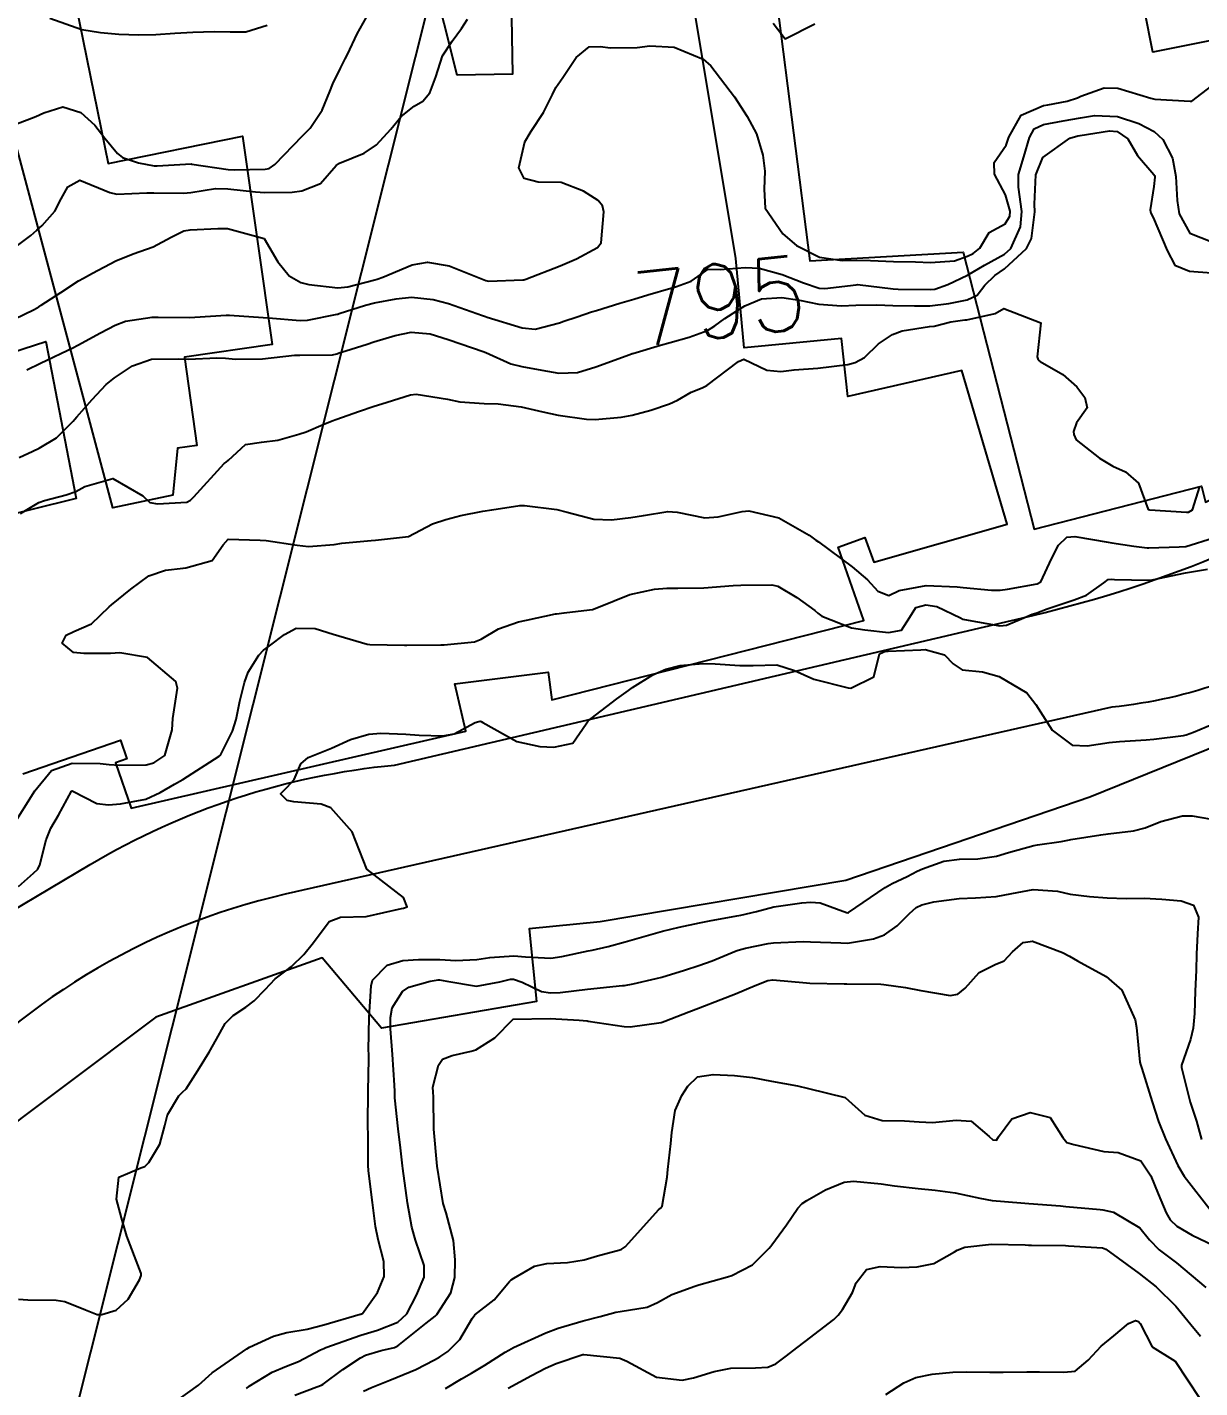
# Model space of a CAD drawing. Header units: metres. Extents: x 318500 to 325275, y 7408834 to 7428799.
# Drawn here: x 321147.3 to 321210.7, y 7424576.1 to 7424649.7 of the extents above; entities that cross this region are included whole.
import ezdxf
from ezdxf.enums import TextEntityAlignment as Align

# ---------------------------------------------------------------- set-up
doc = ezdxf.new("R2010")
doc.units = ezdxf.units.M
doc.header["$MEASUREMENT"] = 0
doc.linetypes.add('CONTINUO', pattern=[0])
for name, color, linetype in [('Cotas', 45, 'Continuous'), ('Curvas de Nivel 1m', 11, 'Continuous'), ('Curvas de Nivel 5m', 15, 'Continuous'), ('Edificações', 30, 'Continuous'), ('TEXTO', 45, 'Continuous'), ('Vias Primárias', 230, 'Continuous')]:
    doc.layers.add(name, color=color, linetype=linetype)
doc.styles.add('Style-STANDARD', font='STANDARD.shx')

msp = doc.modelspace()

# ---------------------------------------------------------------- linework, layer by layer
at = {"layer": 'Curvas de Nivel 1m', "flags": 128}
for points, elevation in [([(321146.727, 7424644.415), (321147.805, 7424644.825), (321148.229, 7424645.022), (321149.267, 7424645.352), (321150.23, 7424645.041), (321150.991, 7424644.358), (321151.531, 7424643.668), (321152.205, 7424642.827), (321152.475, 7424642.61), (321153.343, 7424642.329), (321154.198, 7424642.17), (321154.353, 7424642.162), (321156.2, 7424642.264), (321156.229, 7424642.26), (321158.195, 7424641.96), (321158.513, 7424641.94), (321160.196, 7424641.986), (321160.409, 7424642.024), (321160.704, 7424642.232), (321162.216, 7424643.792), (321162.623, 7424644.204), (321163.264, 7424645.165), (321163.68, 7424646.189), (321163.853, 7424646.589), (321164.269, 7424647.441), (321164.514, 7424647.94), (321164.63, 7424648.176), (321165.168, 7424649.295), (321165.655, 7424650.166)], 792), ([(321146.742, 7424637.806), (321147.522, 7424638.406), (321147.86, 7424638.687), (321148.148, 7424638.946), (321148.833, 7424639.717), (321149.176, 7424640.385), (321149.528, 7424641.032), (321150.185, 7424641.393), (321151.794, 7424640.727), (321152.174, 7424640.635), (321153.801, 7424640.699), (321154.176, 7424640.712), (321155.785, 7424640.687), (321156.177, 7424640.729), (321157.512, 7424640.938), (321158.18, 7424640.918), (321159.671, 7424640.752), (321160.177, 7424640.718), (321161.654, 7424640.742), (321162.179, 7424640.818), (321163.176, 7424641.204), (321164.024, 7424642.183), (321164.201, 7424642.308), (321165.531, 7424642.843), (321166.211, 7424643.308), (321166.977, 7424644.149), (321167.537, 7424644.834), (321168.239, 7424645.395), (321168.702, 7424645.664), (321169.094, 7424646.117), (321169.409, 7424646.966), (321169.779, 7424648.108), (321170.288, 7424648.9), (321170.803, 7424649.587), (321171.123, 7424650.092)], 793), ([(321148.549, 7424650.144), (321150.287, 7424649.536), (321151.295, 7424649.365), (321152.289, 7424649.288), (321153.372, 7424649.246), (321154.289, 7424649.268), (321155.314, 7424649.329), (321156.291, 7424649.386), (321157.436, 7424649.418), (321158.291, 7424649.401), (321159.137, 7424649.406), (321160.295, 7424649.768)], 791), ([(321187.626, 7424649.877), (321188.292, 7424649.024), (321189.878, 7424649.846)], 793), ([(321146.624, 7424633.873), (321147.702, 7424634.404), (321147.954, 7424634.54), (321148.093, 7424634.627), (321149.16, 7424635.328), (321150.114, 7424635.95), (321150.382, 7424636.1), (321150.864, 7424636.359), (321152.127, 7424637.035), (321153.053, 7424637.409), (321154.135, 7424637.788), (321155.118, 7424638.305), (321155.796, 7424638.644), (321156.146, 7424638.698), (321157.632, 7424638.783), (321158.148, 7424638.78), (321160.14, 7424638.24), (321160.882, 7424636.983), (321161.492, 7424636.219), (321162.115, 7424635.858), (321162.557, 7424635.76), (321164.111, 7424635.575), (321164.66, 7424635.626), (321166.118, 7424636.005), (321166.24, 7424636.037), (321166.545, 7424636.154), (321168.127, 7424636.808), (321168.963, 7424636.952), (321170.127, 7424636.766), (321171.844, 7424636.083), (321172.118, 7424635.967), (321172.259, 7424635.936), (321174.119, 7424636), (321174.163, 7424636.006), (321174.269, 7424636.048), (321176.127, 7424636.754), (321177.01, 7424637.132), (321178.138, 7424637.76), (321178.343, 7424637.997), (321178.481, 7424639.68), (321178.412, 7424639.996), (321178.174, 7424640.295), (321177.394, 7424640.796), (321176.189, 7424641.259), (321174.937, 7424641.291), (321174.191, 7424641.48), (321173.887, 7424642.055), (321174.214, 7424643.464), (321174.554, 7424644.045), (321175.225, 7424645.045), (321175.719, 7424646.028), (321175.891, 7424646.39), (321176.264, 7424646.933), (321176.71, 7424647.579), (321176.996, 7424648.013), (321177.692, 7424648.599), (321178.286, 7424648.618), (321178.84, 7424648.546), (321180.286, 7424648.566), (321180.976, 7424648.648), (321182.286, 7424648.575), (321183.845, 7424647.924), (321184.275, 7424647.563), (321185.544, 7424645.901), (321186.234, 7424644.833), (321186.737, 7424643.885), (321187.069, 7424642.742), (321187.19, 7424641.875), (321187.157, 7424640.904), (321187.208, 7424639.874), (321188.15, 7424638.494), (321188.894, 7424637.852), (321190.134, 7424637.227), (321191.364, 7424637.053), (321192.133, 7424637.064), (321192.892, 7424637.043), (321194.132, 7424636.996), (321195.33, 7424636.97), (321196.132, 7424636.944), (321197.424, 7424637.032), (321198.135, 7424637.278), (321198.436, 7424637.428), (321198.809, 7424637.723), (321199.313, 7424638.558), (321200.16, 7424639.028), (321200.429, 7424639.443), (321200.444, 7424639.706), (321200.183, 7424640.602), (321199.6, 7424641.716), (321199.579, 7424642.343), (321200.216, 7424643.286), (321200.368, 7424643.708), (321201.029, 7424644.907), (321202.246, 7424645.421), (321202.469, 7424645.454), (321203.527, 7424645.661), (321204.069, 7424645.837), (321204.254, 7424645.923), (321205.526, 7424646.372), (321206.261, 7424646.361), (321208.03, 7424645.826), (321208.253, 7424645.776), (321210.17, 7424645.653), (321210.251, 7424645.666), (321211.336, 7424646.488)], 794), ([(321146.909, 7424626.411), (321147.637, 7424626.752), (321147.988, 7424626.915), (321148.918, 7424627.464), (321149.825, 7424628.373), (321149.907, 7424628.476), (321150.013, 7424628.6), (321150.841, 7424629.545), (321151.592, 7424630.347), (321152.044, 7424630.705), (321153.031, 7424631.349), (321154.054, 7424631.724), (321155.496, 7424631.74), (321156.054, 7424631.722), (321157.571, 7424631.783), (321158.055, 7424631.767), (321158.589, 7424631.72), (321160.055, 7424631.742), (321161.768, 7424631.925), (321162.057, 7424631.942), (321163.826, 7424631.952), (321164.058, 7424632.009), (321164.18, 7424632.057), (321164.542, 7424632.175), (321165.704, 7424632.525), (321166.067, 7424632.647), (321167.219, 7424632.997), (321168.076, 7424633.176), (321169.105, 7424633.084), (321170.07, 7424632.777), (321172.03, 7424632.11), (321172.06, 7424632.099), (321172.106, 7424632.079), (321173.466, 7424631.471), (321174.053, 7424631.323), (321175.144, 7424631.126), (321176.049, 7424630.953), (321177.066, 7424630.994), (321178.053, 7424631.295), (321179.887, 7424631.973), (321180.016, 7424632.015), (321180.061, 7424632.03), (321181.55, 7424632.466), (321182.07, 7424632.612), (321183.102, 7424632.903), (321184.08, 7424633.268), (321184.484, 7424633.514), (321185.023, 7424633.906), (321185.666, 7424634.327), (321186.101, 7424634.6), (321187.007, 7424634.975), (321188.108, 7424635.044), (321189.058, 7424634.899), (321190.103, 7424634.694), (321191.324, 7424634.6), (321192.102, 7424634.64), (321193.242, 7424634.66), (321194.103, 7424634.624), (321195.279, 7424634.596), (321196.103, 7424634.606), (321197.131, 7424634.718), (321198.108, 7424634.929), (321198.662, 7424635.174), (321199.072, 7424635.72), (321199.607, 7424636.233), (321200.129, 7424636.6), (321201.314, 7424637.692), (321201.597, 7424638.239), (321201.767, 7424639.686), (321201.761, 7424640.101), (321201.825, 7424641.686), (321202.209, 7424642.62), (321203.654, 7424643.658), (321204.087, 7424643.787), (321204.222, 7424643.812), (321205.81, 7424644.05), (321206.226, 7424644.012), (321206.802, 7424643.621), (321207.326, 7424642.728), (321208.201, 7424641.693), (321208.238, 7424641.637), (321208.246, 7424641.599), (321208.248, 7424641.55), (321208.192, 7424641.045), (321207.994, 7424639.781), (321208.043, 7424639.602), (321208.167, 7424639.37), (321208.914, 7424637.588), (321209.342, 7424636.792), (321210.129, 7424636.479), (321211.308, 7424636.378)], 796), ([(321146.975, 7424623.379), (321147.954, 7424623.979), (321148.265, 7424624.086), (321149.441, 7424624.378), (321149.962, 7424624.562), (321150.442, 7424624.84), (321151.969, 7424625.27), (321153.575, 7424624.324), (321153.955, 7424623.974), (321154.368, 7424623.9), (321155.956, 7424623.995), (321156.153, 7424624.091), (321156.338, 7424624.284), (321157.978, 7424626.082), (321158.078, 7424626.16), (321158.204, 7424626.258), (321159.134, 7424627.108), (321159.995, 7424627.229), (321160.883, 7424627.34), (321162.002, 7424627.656), (321162.411, 7424627.797), (321163.332, 7424628.19), (321163.805, 7424628.391), (321164.014, 7424628.46), (321165.285, 7424628.903), (321166.025, 7424629.164), (321166.789, 7424629.388), (321168.035, 7424629.787), (321168.343, 7424629.818), (321170.032, 7424629.547), (321170.704, 7424629.419), (321172.029, 7424629.32), (321172.786, 7424629.311), (321174.026, 7424629.134), (321175.184, 7424628.871), (321176.02, 7424628.687), (321177.543, 7424628.479), (321178.017, 7424628.465), (321179.424, 7424628.574), (321180.021, 7424628.688), (321181.02, 7424628.96), (321182.03, 7424629.299), (321182.463, 7424629.506), (321183.201, 7424629.928), (321183.796, 7424630.169), (321184.044, 7424630.299), (321185.754, 7424631.592), (321186.058, 7424631.718), (321187.297, 7424631.116), (321188.052, 7424631.048), (321188.763, 7424631.143), (321190.054, 7424631.239), (321191.668, 7424631.428), (321192.057, 7424631.534), (321192.564, 7424631.802), (321193.325, 7424632.538), (321194.079, 7424633.042), (321194.613, 7424633.251), (321196.086, 7424633.481), (321196.334, 7424633.508), (321197.233, 7424633.743), (321197.988, 7424633.836), (321198.092, 7424633.839), (321199.62, 7424634.192), (321200.101, 7424634.454), (321202.09, 7424633.68), (321201.906, 7424631.839), (321201.957, 7424631.682), (321202.002, 7424631.623), (321202.059, 7424631.583), (321203.284, 7424630.893), (321204.046, 7424630.224), (321204.472, 7424629.646), (321204.595, 7424629.081), (321204.019, 7424628.281), (321203.857, 7424627.808), (321203.881, 7424627.652), (321204.006, 7424627.353), (321205.259, 7424626.37), (321205.985, 7424625.937), (321206.675, 7424625.62), (321207.381, 7424625.016), (321207.903, 7424623.601), (321207.96, 7424623.581), (321207.98, 7424623.579), (321209.958, 7424623.445), (321210.072, 7424623.455), (321210.285, 7424623.567), (321210.692, 7424624.843)], 797), ([(321146.509, 7424606.408), (321147.74, 7424608.39), (321148.649, 7424609.489), (321149.763, 7424609.881), (321151.285, 7424609.87), (321151.762, 7424609.82), (321152.321, 7424609.775), (321153.762, 7424609.792), (321154.179, 7424609.899), (321154.778, 7424610.305), (321155.174, 7424611.682), (321155.208, 7424612.299), (321155.457, 7424613.936), (321155.361, 7424614.297), (321153.839, 7424615.598), (321152.337, 7424615.84), (321151.842, 7424615.815), (321150.389, 7424615.814), (321149.842, 7424615.87), (321149.217, 7424616.379), (321149.438, 7424616.795), (321149.859, 7424616.993), (321150.814, 7424617.408), (321151.769, 7424618.342), (321151.881, 7424618.45), (321152.939, 7424619.28), (321153.897, 7424620.001), (321154.798, 7424620.307), (321155.764, 7424620.43), (321155.902, 7424620.444), (321157.331, 7424620.846), (321157.921, 7424621.679), (321158.198, 7424621.985), (321159.925, 7424621.94), (321160.25, 7424621.91), (321161.922, 7424621.672), (321162.527, 7424621.595), (321163.923, 7424621.708), (321164.326, 7424621.774), (321165.926, 7424621.911), (321166.155, 7424621.928), (321167.93, 7424622.13), (321169.239, 7424622.813), (321169.944, 7424623.056), (321170.77, 7424623.269), (321171.951, 7424623.503), (321172.444, 7424623.581), (321173.956, 7424623.808), (321174.198, 7424623.804), (321175.954, 7424623.588), (321176.514, 7424623.452), (321177.946, 7424623.079), (321178.903, 7424623.029), (321179.948, 7424623.162), (321180.637, 7424623.273), (321181.953, 7424623.483), (321182.443, 7424623.444), (321183.948, 7424623.143), (321184.668, 7424623.19), (321185.954, 7424623.491), (321186.316, 7424623.523), (321187.949, 7424623.141), (321189.577, 7424622.202), (321189.932, 7424621.941), (321190.078, 7424621.838), (321191.91, 7424620.5), (321192.73, 7424619.798), (321193.294, 7424619.189), (321193.892, 7424618.941), (321194.451, 7424619.217), (321195.897, 7424619.482), (321197.571, 7424619.409), (321197.896, 7424619.379), (321199.426, 7424619.237), (321199.895, 7424619.234), (321200.302, 7424619.29), (321201.899, 7424619.574), (321202.097, 7424619.677), (321202.667, 7424620.921), (321203.044, 7424621.663), (321203.496, 7424622.097), (321203.937, 7424622.127), (321205.742, 7424621.822), (321205.932, 7424621.788), (321207.121, 7424621.612), (321207.845, 7424621.517), (321207.929, 7424621.513), (321209.576, 7424621.575), (321209.911, 7424621.59), (321209.93, 7424621.592), (321211.427, 7424622.065)], 798), ([(321146.856, 7424603.218), (321147.683, 7424603.937), (321147.915, 7424604.159), (321148.023, 7424604.387), (321148.355, 7424605.739), (321148.616, 7424606.381), (321149.022, 7424607.082), (321149.723, 7424608.37), (321149.756, 7424608.385), (321149.801, 7424608.369), (321151.095, 7424607.711), (321151.733, 7424607.632), (321152.382, 7424607.685), (321153.736, 7424607.937), (321154.513, 7424608.308), (321155.292, 7424608.751), (321155.751, 7424609.005), (321157.701, 7424610.261), (321157.771, 7424610.318), (321158.423, 7424611.621), (321158.617, 7424612.252), (321158.826, 7424613.234), (321159.079, 7424614.247), (321159.277, 7424614.797), (321159.842, 7424615.717), (321160.098, 7424615.984), (321160.416, 7424616.232), (321161.235, 7424616.844), (321161.865, 7424617.179), (321162.891, 7424617.168), (321163.86, 7424616.865), (321165.701, 7424616.313), (321165.852, 7424616.291), (321167.716, 7424616.268), (321167.852, 7424616.269), (321169.681, 7424616.274), (321169.853, 7424616.28), (321171.493, 7424616.446), (321171.858, 7424616.589), (321172.789, 7424617.143), (321173.872, 7424617.521), (321174.308, 7424617.609), (321175.879, 7424617.953), (321175.937, 7424617.962), (321176.347, 7424618.015), (321177.71, 7424618.173), (321177.882, 7424618.196), (321178.202, 7424618.314), (321179.89, 7424619), (321181.225, 7424619.282), (321181.894, 7424619.337), (321182.48, 7424619.348), (321183.894, 7424619.355), (321185.482, 7424619.482), (321185.896, 7424619.509), (321187.562, 7424619.531), (321187.896, 7424619.446), (321188.906, 7424618.834), (321189.883, 7424618.139), (321190.041, 7424617.997), (321190.273, 7424617.834), (321191.871, 7424617.192), (321192.582, 7424617.087), (321193.868, 7424616.951), (321194.569, 7424617.074), (321195.017, 7424617.769), (321195.345, 7424618.305), (321195.887, 7424618.444), (321196.479, 7424618.344), (321197.755, 7424617.732), (321197.879, 7424617.667), (321197.966, 7424617.641), (321199.874, 7424617.312), (321200.237, 7424617.334), (321201.052, 7424617.688), (321201.632, 7424617.933), (321201.883, 7424618.018), (321202.437, 7424618.223), (321203.891, 7424618.712), (321204.563, 7424618.973), (321205.502, 7424619.634), (321205.731, 7424619.804), (321205.903, 7424619.823), (321206.084, 7424619.808), (321207.912, 7424619.778), (321208.117, 7424619.801), (321209.916, 7424620.17), (321211.106, 7424620.37)], 799), ([(321155.306, 7424575.347), (321156.581, 7424576.271), (321157.33, 7424576.934), (321159.195, 7424578.232), (321159.351, 7424578.32), (321160.646, 7424578.928), (321161.359, 7424579.114), (321162.467, 7424579.3), (321163.364, 7424579.535), (321165.321, 7424580.102), (321165.37, 7424580.115), (321165.395, 7424580.125), (321165.45, 7424580.149), (321166.256, 7424581.272), (321166.616, 7424582.138), (321166.595, 7424582.956), (321166.296, 7424584.141), (321166.15, 7424584.855), (321165.988, 7424586.152), (321165.779, 7424587.852), (321165.76, 7424588.156), (321165.754, 7424589.909), (321165.738, 7424590.157), (321165.729, 7424590.373), (321165.76, 7424592.157), (321165.798, 7424593.915), (321165.789, 7424594.157), (321165.781, 7424594.376), (321165.805, 7424596.157), (321165.909, 7424597.852), (321165.998, 7424598.154), (321166.788, 7424598.977), (321167.626, 7424599.223), (321168.469, 7424599.276), (321169.628, 7424599.269), (321170.497, 7424599.221), (321171.628, 7424599.27), (321172.319, 7424599.38), (321173.631, 7424599.479), (321174.246, 7424599.426), (321175.63, 7424599.351), (321176.211, 7424599.434), (321177.636, 7424599.738), (321177.852, 7424599.782), (321178.712, 7424599.984), (321179.643, 7424600.235), (321180.021, 7424600.342), (321181.649, 7424600.805), (321182.553, 7424601.029), (321183.66, 7424601.259), (321184.2, 7424601.374), (321185.666, 7424601.639), (321185.88, 7424601.674), (321186.729, 7424601.874), (321187.673, 7424602.113), (321189.18, 7424602.34), (321189.675, 7424602.376), (321190.175, 7424602.333), (321191.588, 7424601.811), (321191.67, 7424601.797), (321191.701, 7424601.81), (321193.684, 7424603.171), (321194.071, 7424603.391), (321194.879, 7424603.768), (321195.416, 7424604.041), (321195.696, 7424604.174), (321196.848, 7424604.597), (321197.705, 7424604.705), (321198.7, 7424604.721), (321199.707, 7424604.862), (321200.355, 7424605.049), (321201.716, 7424605.435), (321201.921, 7424605.473), (321203.192, 7424605.658), (321203.637, 7424605.735), (321203.722, 7424605.753), (321205.336, 7424606.015), (321205.727, 7424606.067), (321207.11, 7424606.225), (321207.732, 7424606.399), (321208.587, 7424606.737), (321209.742, 7424607.034), (321210.272, 7424607.035), (321211.739, 7424606.793)], 801), ([(321159.178, 7424576.093), (321159.32, 7424576.211), (321160.573, 7424576.975), (321161.336, 7424577.299), (321161.983, 7424577.558), (321163.182, 7424578.183), (321163.351, 7424578.255), (321163.473, 7424578.3), (321165.358, 7424578.969), (321166.262, 7424579.24), (321167.365, 7424579.674), (321167.841, 7424580.123), (321168.369, 7424581.131), (321168.784, 7424582.109), (321168.786, 7424582.733), (321168.318, 7424584.117), (321168.121, 7424584.804), (321167.874, 7424586.124), (321167.629, 7424587.977), (321167.611, 7424588.128), (321167.494, 7424589.097), (321167.374, 7424590.132), (321167.199, 7424591.807), (321167.189, 7424592.135), (321167.182, 7424592.489), (321167.063, 7424594.137), (321166.968, 7424595.533), (321166.958, 7424596.139), (321167.057, 7424596.669), (321167.601, 7424597.549), (321167.946, 7424597.783), (321169.109, 7424598.108), (321169.537, 7424598.175), (321169.611, 7424598.174), (321170, 7424598.096), (321171.608, 7424597.832), (321172.865, 7424598.061), (321173.445, 7424598.22), (321173.613, 7424598.219), (321174.067, 7424598.043), (321175.125, 7424597.547), (321175.604, 7424597.466), (321176.13, 7424597.489), (321177.607, 7424597.669), (321179.5, 7424597.863), (321179.609, 7424597.87), (321180.08, 7424597.963), (321181.31, 7424598.249), (321181.616, 7424598.33), (321182.843, 7424598.707), (321183.625, 7424598.95), (321184.332, 7424599.207), (321185.638, 7424599.75), (321185.741, 7424599.785), (321186.138, 7424599.883), (321187.36, 7424600.149), (321187.645, 7424600.184), (321189.248, 7424600.242), (321189.646, 7424600.238), (321191.293, 7424600.168), (321191.645, 7424600.166), (321193.047, 7424600.391), (321193.653, 7424600.617), (321194.342, 7424601.091), (321194.992, 7424601.767), (321195.353, 7424602.084), (321195.675, 7424602.228), (321196.323, 7424602.397), (321197.678, 7424602.564), (321198.563, 7424602.601), (321199.68, 7424602.688), (321200.524, 7424602.849), (321201.684, 7424603.065), (321202.988, 7424602.965), (321203.682, 7424602.811), (321204.726, 7424602.68), (321205.68, 7424602.617), (321206.709, 7424602.58), (321207.68, 7424602.584), (321208.635, 7424602.542), (321209.679, 7424602.448), (321210.337, 7424602.22), (321210.622, 7424601.556), (321210.559, 7424600.654), (321210.511, 7424599.557), (321210.483, 7424598.702), (321210.435, 7424597.558), (321210.401, 7424596.361), (321210.329, 7424595.559), (321210.19, 7424594.952), (321209.701, 7424593.568), (321209.689, 7424593.437), (321210.161, 7424591.561), (321210.511, 7424590.547), (321210.783, 7424589.551)], 802), ([(321161.79, 7424575.725), (321162.975, 7424576.185), (321163.228, 7424576.275), (321163.322, 7424576.328), (321164.387, 7424577.111), (321165.344, 7424577.758), (321165.605, 7424577.889), (321166.453, 7424578.139), (321167.173, 7424578.311), (321167.353, 7424578.399), (321168.888, 7424579.63), (321169.369, 7424579.999), (321169.42, 7424580.049), (321169.461, 7424580.099), (321170.218, 7424581.261), (321170.446, 7424582.09), (321170.452, 7424583.052), (321170.363, 7424584.091), (321169.962, 7424585.577), (321169.812, 7424586.096), (321169.48, 7424588.1), (321169.307, 7424590.103), (321169.276, 7424591.853), (321169.26, 7424592.104), (321169.254, 7424592.384), (321169.552, 7424593.568), (321169.768, 7424593.887), (321170.3, 7424594.093), (321171.323, 7424594.322), (321171.565, 7424594.399), (321172.605, 7424595.034), (321173.59, 7424596.05), (321175.591, 7424596.088), (321177.146, 7424596.004), (321177.589, 7424595.957), (321177.64, 7424595.949), (321179.585, 7424595.647), (321179.913, 7424595.637), (321181.589, 7424595.869), (321181.645, 7424595.884), (321181.779, 7424595.938), (321183.07, 7424596.45), (321183.597, 7424596.649), (321184.808, 7424597.107), (321185.605, 7424597.42), (321186.668, 7424597.874), (321187.339, 7424598.14), (321187.615, 7424598.176), (321189.444, 7424598.01), (321189.612, 7424598.001), (321191.47, 7424597.954), (321191.612, 7424597.953), (321193.46, 7424597.935), (321193.612, 7424597.928), (321194.777, 7424597.768), (321195.608, 7424597.609), (321197.193, 7424597.323), (321197.607, 7424597.397), (321198.002, 7424597.724), (321198.765, 7424598.571), (321199.629, 7424598.999), (321200.119, 7424599.209), (321200.567, 7424599.691), (321201.133, 7424600.2), (321201.649, 7424600.272), (321203.268, 7424599.656), (321203.637, 7424599.449), (321204.079, 7424599.197), (321205.621, 7424598.359), (321206.478, 7424597.611), (321207.186, 7424596.012), (321207.267, 7424595.603), (321207.439, 7424593.724), (321207.478, 7424593.601), (321207.557, 7424593.384), (321208.117, 7424591.591), (321208.459, 7424590.526), (321208.826, 7424589.58), (321209.489, 7424588.146), (321209.848, 7424587.564), (321211.306, 7424585.689)], 803), ([(321165.508, 7424575.957), (321165.944, 7424576.144), (321166.923, 7424576.537), (321167.329, 7424576.699), (321168.323, 7424577.127), (321169.343, 7424577.646), (321169.63, 7424577.813), (321170.065, 7424578.093), (321170.702, 7424578.741), (321171.368, 7424579.879), (321171.526, 7424580.078), (321172.562, 7424580.883), (321173.397, 7424581.88), (321173.484, 7424581.964), (321173.621, 7424582.047), (321174.733, 7424582.708), (321175.412, 7424582.852), (321176.52, 7424582.902), (321177.416, 7424583.055), (321178.144, 7424583.264), (321179.425, 7424583.613), (321179.639, 7424583.755), (321179.837, 7424583.964), (321181.448, 7424585.75), (321181.552, 7424585.836), (321181.642, 7424585.938), (321181.902, 7424587.507), (321181.945, 7424587.935), (321182.106, 7424589.329), (321182.155, 7424589.934), (321182.34, 7424591.113), (321182.703, 7424591.928), (321183.027, 7424592.436), (321183.545, 7424592.932), (321184.388, 7424593.066), (321185.547, 7424593.002), (321186.526, 7424592.895), (321187.543, 7424592.701), (321188.942, 7424592.443), (321189.537, 7424592.309), (321191.53, 7424591.81), (321192.585, 7424590.859), (321193.518, 7424590.578), (321194.73, 7424590.556), (321195.517, 7424590.502), (321196.236, 7424590.468), (321197.519, 7424590.59), (321198.335, 7424590.535), (321199.306, 7424589.703), (321199.507, 7424589.532), (321199.693, 7424589.512), (321199.803, 7424589.697), (321200.536, 7424590.673), (321201.523, 7424591.015), (321202.596, 7424590.739), (321203.282, 7424589.653), (321203.506, 7424589.382), (321203.876, 7424589.273), (321205.499, 7424588.909), (321206.273, 7424588.838), (321207.492, 7424588.387), (321208.031, 7424587.592), (321208.439, 7424586.612), (321208.863, 7424585.579), (321209.081, 7424585.21), (321209.443, 7424584.873), (321210.269, 7424584.388), (321211.433, 7424583.824)], 804), ([(321173.321, 7424576.112), (321174.572, 7424576.791), (321175.338, 7424577.195), (321175.91, 7424577.446), (321177.349, 7424577.927), (321177.411, 7424577.937), (321179.346, 7424577.735), (321179.737, 7424577.572), (321181.331, 7424576.702), (321182.717, 7424576.538), (321183.331, 7424576.67), (321184.45, 7424577.017), (321185.339, 7424577.187), (321186.685, 7424577.215), (321187.341, 7424577.248), (321187.774, 7424577.426), (321188.35, 7424577.85), (321188.914, 7424578.285), (321189.358, 7424578.63), (321190.907, 7424579.817), (321191.14, 7424580.047), (321191.378, 7424580.366), (321191.917, 7424581.278), (321192.123, 7424581.799), (321192.672, 7424582.53), (321193.413, 7424582.679), (321194.548, 7424582.634), (321195.414, 7424582.661), (321196.312, 7424582.851), (321197.426, 7424583.471), (321197.579, 7424583.576), (321197.99, 7424583.722), (321199.432, 7424583.9), (321201.254, 7424583.86), (321201.432, 7424583.843), (321201.593, 7424583.839), (321203.432, 7424583.812), (321203.593, 7424583.809), (321205.431, 7424583.688), (321205.604, 7424583.618), (321207.411, 7424582.312), (321208.329, 7424581.586), (321209.384, 7424580.536), (321210.207, 7424579.557), (321210.728, 7424578.913)], 806), ([(321193.72, 7424575.776), (321194.689, 7424576.407), (321195.334, 7424576.688), (321196.218, 7424576.865), (321197.339, 7424576.976), (321198.066, 7424576.992), (321199.339, 7424576.97), (321200.061, 7424576.971), (321201.34, 7424576.986), (321202.015, 7424576.994), (321203.34, 7424576.967), (321203.944, 7424577.038), (321204.647, 7424577.631), (321205.358, 7424578.38), (321206.042, 7424578.935), (321206.839, 7424579.605), (321207.202, 7424579.772), (321207.372, 7424579.715), (321207.46, 7424579.599), (321208.117, 7424578.348), (321209.35, 7424577.57), (321210.689, 7424575.549)], 807)]:
    msp.add_lwpolyline(points, dxfattribs=dict(at, elevation=elevation))
at = {"layer": 'Curvas de Nivel 5m', "flags": 128}
for points, elevation in [([(321147.32, 7424631.134), (321148.051, 7424631.493), (321149.88, 7424632.373), (321149.998, 7424632.434), (321150.061, 7424632.466), (321151.291, 7424633.133), (321152.078, 7424633.558), (321152.644, 7424633.772), (321154.085, 7424633.982), (321154.414, 7424633.986), (321156.085, 7424633.976), (321156.387, 7424633.984), (321158.088, 7424634.095), (321158.255, 7424634.091), (321160.086, 7424633.967), (321160.375, 7424633.947), (321162.084, 7424633.808), (321162.469, 7424633.82), (321164.089, 7424634.141), (321164.119, 7424634.15), (321164.186, 7424634.179), (321165.619, 7424634.643), (321166.099, 7424634.755), (321167.261, 7424634.984), (321168.104, 7424635.074), (321169.273, 7424634.942), (321170.099, 7424634.733), (321171.939, 7424634.082), (321172.089, 7424634.02), (321172.18, 7424633.987), (321174.08, 7424633.402), (321174.773, 7424633.346), (321176.085, 7424633.681), (321176.334, 7424633.77), (321177.047, 7424634.01), (321177.829, 7424634.268), (321178.095, 7424634.354), (321179.347, 7424634.736), (321180.105, 7424634.967), (321180.872, 7424635.195), (321182.114, 7424635.556), (321182.407, 7424635.646), (321183.207, 7424635.929), (321183.741, 7424636.307), (321184.127, 7424636.577), (321184.772, 7424636.556), (321186.128, 7424636.673), (321186.882, 7424636.633), (321188.124, 7424636.3), (321189.266, 7424635.849), (321190.116, 7424635.557), (321190.421, 7424635.53), (321192.119, 7424635.743), (321192.184, 7424635.745), (321194.116, 7424635.523), (321194.395, 7424635.507), (321196.116, 7424635.473), (321196.369, 7424635.504), (321197.075, 7424635.746), (321198.125, 7424636.256), (321199.058, 7424636.794), (321200.137, 7424637.388), (321200.477, 7424637.705), (321200.99, 7424638.866), (321201.062, 7424639.697), (321200.881, 7424641.009), (321200.894, 7424641.7), (321201.169, 7424642.655), (321201.475, 7424643.691), (321201.743, 7424644.172), (321202.231, 7424644.398), (321203.294, 7424644.604), (321204.237, 7424644.767), (321205.003, 7424644.877), (321206.238, 7424644.835), (321207.389, 7424644.456), (321208.226, 7424644.021), (321208.695, 7424643.593), (321209.203, 7424642.579), (321209.397, 7424641.582), (321209.467, 7424640.295), (321209.57, 7424639.579), (321210.154, 7424638.527), (321211.832, 7424637.866)], 795), ([(321146.856, 7424580.919), (321147.377, 7424580.883), (321148.894, 7424580.858), (321149.376, 7424580.794), (321150.48, 7424580.353), (321151.119, 7424580.095), (321151.367, 7424580.087), (321152.149, 7424580.328), (321152.785, 7424580.913), (321153.395, 7424581.965), (321153.5, 7424582.208), (321153.494, 7424582.309), (321153.403, 7424582.537), (321152.722, 7424584.321), (321152.432, 7424585.317), (321152.16, 7424586.329), (321152.282, 7424587.514), (321153.476, 7424588.024), (321153.691, 7424588.094), (321153.897, 7424588.306), (321154.495, 7424589.295), (321154.763, 7424590.297), (321154.916, 7424590.889), (321155.524, 7424591.912), (321155.716, 7424592.098), (321155.914, 7424592.284), (321156.545, 7424593.275), (321157.16, 7424594.266), (321157.567, 7424594.963), (321158.021, 7424595.81), (321158.463, 7424596.251), (321159.138, 7424596.693), (321159.592, 7424597.037), (321160.184, 7424597.649), (321160.725, 7424598.223), (321161.229, 7424598.603), (321161.62, 7424598.896), (321162.28, 7424599.551), (321162.798, 7424600.193), (321163.652, 7424601.337), (321164.257, 7424601.571), (321165.654, 7424601.601), (321167.553, 7424602.026), (321167.659, 7424602.056), (321167.86, 7424602.127), (321167.667, 7424602.628), (321165.69, 7424604.16), (321164.898, 7424606.168), (321163.733, 7424607.464), (321163.224, 7424607.677), (321161.736, 7424607.796), (321161.383, 7424607.862), (321161.014, 7424608.221), (321161.378, 7424608.583), (321161.752, 7424609), (321162.115, 7424609.854), (321162.505, 7424610.199), (321163.41, 7424610.551), (321163.778, 7424610.693), (321164.796, 7424611.159), (321165.789, 7424611.454), (321166.432, 7424611.509), (321167.79, 7424611.453), (321168.503, 7424611.406), (321169.789, 7424611.36), (321170.409, 7424611.476), (321171.53, 7424612.083), (321171.735, 7424612.146), (321171.801, 7424612.151), (321171.857, 7424612.135), (321171.952, 7424612.078), (321173.785, 7424611.063), (321175.026, 7424610.787), (321175.781, 7424610.752), (321176.82, 7424610.974), (321177.525, 7424612.003), (321177.638, 7424612.165), (321177.803, 7424612.306), (321179.196, 7424613.362), (321179.818, 7424613.816), (321180.03, 7424613.967), (321181.13, 7424614.651), (321181.835, 7424614.96), (321182.61, 7424615.161), (321183.84, 7424615.263), (321184.504, 7424615.246), (321185.839, 7424615.167), (321186.548, 7424615.171), (321187.84, 7424615.198), (321188.794, 7424614.892), (321189.829, 7424614.433), (321191.684, 7424613.95), (321191.822, 7424613.938), (321193.066, 7424614.557), (321193.379, 7424615.787), (321193.698, 7424615.936), (321193.852, 7424615.943), (321195.608, 7424616.008), (321195.854, 7424616.034), (321196.887, 7424615.744), (321197.36, 7424615.255), (321197.842, 7424614.932), (321198.945, 7424614.818), (321199.839, 7424614.567), (321201.333, 7424613.685), (321201.821, 7424613.055), (321202.699, 7424611.667), (321203.788, 7424610.864), (321204.605, 7424610.82), (321205.791, 7424611.005), (321206.343, 7424611.063), (321207.793, 7424611.151), (321208.202, 7424611.186), (321209.797, 7424611.382), (321209.956, 7424611.41), (321210.344, 7424611.565), (321211.371, 7424611.99)], 800), ([(321169.938, 7424576.094), (321170.797, 7424576.616), (321171.333, 7424576.926), (321172.058, 7424577.351), (321173.152, 7424578.053), (321173.351, 7424578.173), (321173.609, 7424578.302), (321175.361, 7424579.094), (321176.028, 7424579.349), (321177.367, 7424579.748), (321178.285, 7424579.986), (321179.135, 7424580.212), (321179.374, 7424580.251), (321180.836, 7424580.49), (321181.382, 7424580.732), (321182.157, 7424581.164), (321183.395, 7424581.618), (321183.624, 7424581.689), (321184.392, 7424581.905), (321185.173, 7424582.124), (321185.405, 7424582.197), (321186.51, 7424582.777), (321187.427, 7424583.682), (321187.502, 7424583.786), (321187.559, 7424583.859), (321188.357, 7424584.935), (321188.959, 7424585.845), (321189.208, 7424586.088), (321189.456, 7424586.25), (321190.459, 7424586.832), (321191.472, 7424587.252), (321191.971, 7424587.304), (321193.471, 7424587.153), (321194.192, 7424587.05), (321195.467, 7424586.896), (321196.393, 7424586.819), (321197.464, 7424586.674), (321198.795, 7424586.375), (321199.458, 7424586.248), (321201.021, 7424586.12), (321201.456, 7424586.092), (321203.153, 7424585.957), (321203.454, 7424585.932), (321205.308, 7424585.767), (321205.452, 7424585.747), (321206.025, 7424585.614), (321207.442, 7424584.782), (321207.973, 7424584.13), (321208.497, 7424583.584), (321209.42, 7424582.875), (321211.009, 7424581.546)], 805)]:
    msp.add_lwpolyline(points, dxfattribs=dict(at, elevation=elevation))
at = {"layer": 'Edificações'}
for points in [[(321147.091, 7424609.312), (321152.371, 7424611.121), (321152.716, 7424610.112), (321152.111, 7424609.905), (321152.948, 7424607.462), (321171.026, 7424611.606), (321170.437, 7424614.175), (321175.487, 7424614.809), (321175.674, 7424613.316), (321192.542, 7424617.603), (321191.138, 7424621.556), (321192.592, 7424622.072), (321193.065, 7424620.741), (321200.28, 7424622.794), (321197.835, 7424631.096), (321191.676, 7424629.708), (321191.328, 7424632.831), (321186.075, 7424632.333), (321185.618, 7424637.157), (321182.582, 7424655.465)], [(321173.404, 7424655.302), (321173.55, 7424647.119), (321170.569, 7424647.065), (321168.459, 7424655.457)], [(321149.191, 7424654.692), (321151.712, 7424642.29), (321158.965, 7424643.764), (321160.567, 7424632.504), (321155.824, 7424631.829), (321156.504, 7424627.05), (321155.45, 7424626.9), (321155.21, 7424624.36), (321151.966, 7424623.692), (321146.302, 7424644.908)], [(321142.035, 7424630.631), (321148.341, 7424632.669), (321149.988, 7424624.194), (321142.929, 7424622.439)], [(321222.1, 7424615.08), (321204.743, 7424608.044), (321191.566, 7424603.536), (321178.287, 7424601.313), (321174.459, 7424600.94), (321174.842, 7424597.003), (321166.476, 7424595.557), (321163.278, 7424599.374), (321154.275, 7424596.158), (321144.512, 7424588.825), (321125.195, 7424567.531)]]:
    msp.add_lwpolyline(points, dxfattribs=at)
msp.add_lwpolyline([(321195.724, 7424651.87), (321187.844, 7424650.86), (321189.617, 7424637.036), (321197.907, 7424637.499), (321201.741, 7424622.535), (321210.769, 7424624.848), (321210.987, 7424623.996), (321216.868, 7424627.007), (321215.75, 7424630.729), (321221.815, 7424632.551), (321219.472, 7424640.352), (321235.615, 7424643.104), (321234.563, 7424649.275), (321224.115, 7424650.654), (321223.744, 7424647.839), (321217.567, 7424647.41), (321216.715, 7424650.016), (321208.144, 7424648.314), (321207.242, 7424652.856), (321196.103, 7424654.325)], close=True, dxfattribs=at)
at = {"layer": 'TEXTO', "linetype": 'CONTINUO'}
msp.add_polyline3d([(321182.922, 7424706.361, 0), (321118.566, 7424449.765, 0)], dxfattribs=at)
at = {"layer": 'Vias Primárias'}
for points in [[(320847.495, 7424714.295, -0.02148), (320898.689, 7424697.213, -0.016568), (320946.481, 7424677.112, 0.021634), (320968.169, 7424668.247, -0.119261), (320989.53, 7424654.186, -0.075795), (321005.282, 7424638.424), (321007.176, 7424635.879), (321008.435, 7424632.987), (321010.933, 7424625.091), (321024.692, 7424558.1, 0.251933), (321034.592, 7424546.254, 0.124923), (321048.625, 7424544.384), (321080.701, 7424551.728, 0.170016), (321107.48, 7424568.587), (321135.727, 7424593.976), (321146.379, 7424601.82), (321150.734, 7424604.41, -0.110904), (321167.175, 7424609.78), (321201.661, 7424617.874, 0.085974), (321221.849, 7424626.458, -0.02468)], [(321217.71, 7424617.147, -0.123232), (321205.93, 7424612.914), (321161.276, 7424602.8, 0.163541), (321141.699, 7424590.879, -0.04076), (321114.163, 7424563.105, -0.078509), (321087.121, 7424546.468, -0.083182), (321052.687, 7424538.448, -0.071826), (321032.635, 7424540.066, -0.168034), (321026.686, 7424543.77, 0.001885), (321022.259, 7424549.193, -0.178933), (321016.249, 7424566.492), (321010.882, 7424593.408), (321006.356, 7424616.504), (321002.183, 7424630.809, 0.183577), (320996.26, 7424638.651, 0.106047), (320956.848, 7424667.109, 0.45469), (320942.679, 7424664.772), (320945.382, 7424640.476), (320951.154, 7424606.834), (320956.928, 7424573.066, -0.148837), (320954.499, 7424553.914, 0.047026), (320945.453, 7424527.305, 0.072661), (320943.027, 7424500, 0.033477), (320945.108, 7424483.213, -1.414823)]]:
    msp.add_lwpolyline(points, format="xyb", dxfattribs=at)

# ---------------------------------------------------------------- texts
at = {"layer": 'Cotas', "style": 'Style-STANDARD'}
msp.add_text('795', height=4, rotation=6.32881, dxfattribs=at).set_placement((321184.738, 7424634.872, 795), align=Align.MIDDLE_CENTER)

doc.saveas('drawing.dxf')
